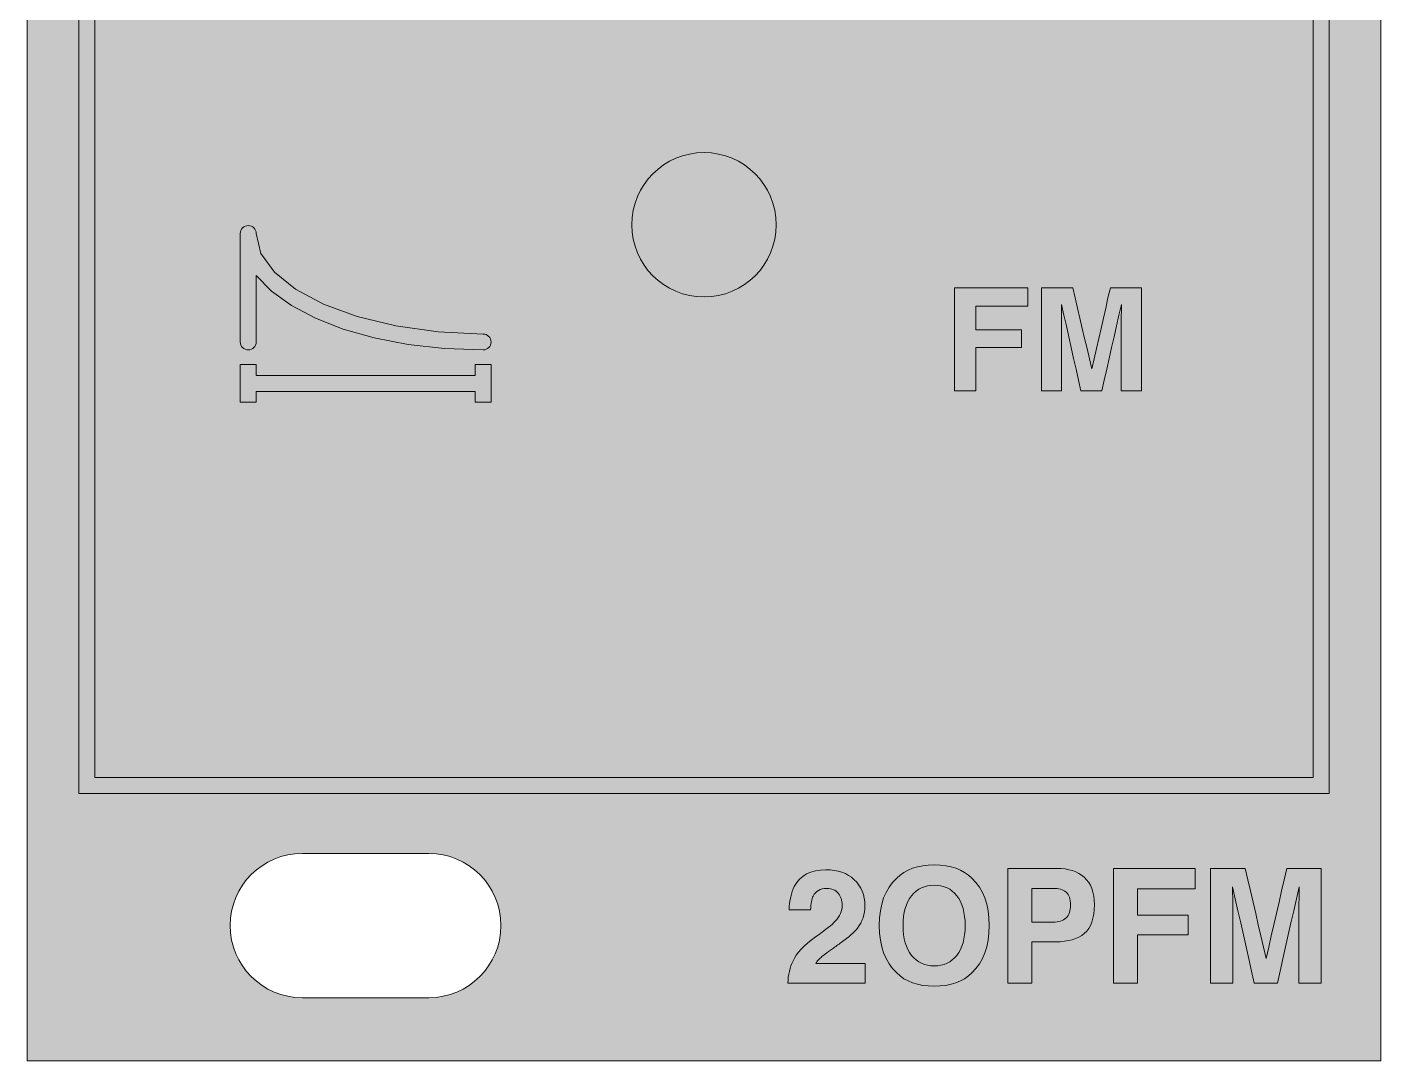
# Model space of a CAD drawing. Header units: millimetres. Extents: x 0 to 30, y -128 to 0.
# Drawn here: x 0 to 30, y -128.5 to -105.59 of the extents above; entities that cross this region are included whole.
import ezdxf

# ---------------------------------------------------------------- set-up
doc = ezdxf.new("R2010")
doc.units = ezdxf.units.MM
doc.header["$MEASUREMENT"] = 0
for name, color, linetype in [('Graphics', 7, 'Continuous'), ('Holes', 7, 'Continuous'), ('Panel', 7, 'Continuous')]:
    doc.layers.add(name, color=color, linetype=linetype)

# ---------------------------------------------------------------- blocks, each defined once
blk = doc.blocks.new('block 3')
at = {"layer": 'Graphics'}
h = blk.add_hatch(color=2, dxfattribs=at)
h.dxf.hatch_style = 2
h.paths.add_polyline_path([(20.102, -124.156), (19.97, -124.161), (19.846, -124.175), (19.73, -124.198), (19.622, -124.23), (19.522, -124.272), (19.43, -124.323), (19.346, -124.383), (19.27, -124.453), (19.179, -124.546), (19.101, -124.649), (19.035, -124.764), (18.98, -124.889), (18.938, -125.026), (18.908, -125.173), (18.89, -125.331), (18.884, -125.5), (18.89, -125.666), (18.908, -125.822), (18.938, -125.968), (18.98, -126.104), (19.035, -126.23), (19.101, -126.346), (19.179, -126.451), (19.27, -126.547), (19.346, -126.617), (19.43, -126.677), (19.522, -126.728), (19.622, -126.77), (19.73, -126.802), (19.846, -126.825), (19.97, -126.839), (20.102, -126.844), (20.234, -126.839), (20.358, -126.825), (20.474, -126.802), (20.582, -126.77), (20.682, -126.728), (20.774, -126.677), (20.858, -126.617), (20.934, -126.547), (21.024, -126.451), (21.102, -126.346), (21.168, -126.23), (21.222, -126.104), (21.264, -125.968), (21.294, -125.822), (21.312, -125.666), (21.318, -125.5), (21.312, -125.331), (21.294, -125.173), (21.264, -125.026), (21.222, -124.889), (21.168, -124.764), (21.102, -124.649), (21.024, -124.546), (20.934, -124.453), (20.858, -124.383), (20.774, -124.323), (20.682, -124.272), (20.582, -124.23), (20.474, -124.198), (20.358, -124.175), (20.234, -124.161)])
h.paths.add_polyline_path([(20.602, -126.161), (20.554, -126.216), (20.502, -126.263), (20.445, -126.303), (20.385, -126.336), (20.32, -126.361), (20.251, -126.379), (20.179, -126.39), (20.102, -126.394), (20.025, -126.39), (19.952, -126.379), (19.883, -126.361), (19.819, -126.336), (19.758, -126.303), (19.701, -126.263), (19.648, -126.216), (19.599, -126.161), (19.555, -126.1), (19.517, -126.033), (19.484, -125.959), (19.458, -125.88), (19.437, -125.794), (19.423, -125.702), (19.414, -125.604), (19.411, -125.5), (19.414, -125.396), (19.423, -125.298), (19.437, -125.206), (19.458, -125.12), (19.484, -125.041), (19.517, -124.967), (19.555, -124.9), (19.599, -124.839), (19.648, -124.784), (19.701, -124.737), (19.758, -124.697), (19.819, -124.664), (19.883, -124.639), (19.952, -124.621), (20.025, -124.61), (20.102, -124.606), (20.179, -124.61), (20.251, -124.621), (20.32, -124.639), (20.385, -124.664), (20.445, -124.697), (20.502, -124.737), (20.554, -124.785), (20.602, -124.839), (20.646, -124.901), (20.683, -124.968), (20.715, -125.042), (20.741, -125.121), (20.761, -125.207), (20.776, -125.299), (20.785, -125.396), (20.787, -125.5), (20.785, -125.604), (20.776, -125.702), (20.761, -125.794), (20.741, -125.88), (20.715, -125.959), (20.683, -126.033), (20.646, -126.1)])
h = blk.add_hatch(color=2, dxfattribs=at)
h.dxf.hatch_style = 2
h.paths.add_polyline_path([(17.593, -126.205), (17.612, -126.189), (17.634, -126.171), (17.66, -126.15), (17.69, -126.128), (17.724, -126.103), (17.761, -126.076), (17.801, -126.047), (17.846, -126.015), (17.87, -125.998), (17.895, -125.98), (17.919, -125.963), (17.944, -125.945), (17.969, -125.928), (17.993, -125.91), (18.018, -125.893), (18.042, -125.876), (18.102, -125.832), (18.158, -125.79), (18.209, -125.748), (18.256, -125.708), (18.298, -125.669), (18.337, -125.63), (18.37, -125.593), (18.4, -125.557), (18.438, -125.502), (18.472, -125.445), (18.501, -125.387), (18.524, -125.326), (18.542, -125.263), (18.555, -125.199), (18.563, -125.133), (18.565, -125.064), (18.562, -124.976), (18.551, -124.892), (18.532, -124.813), (18.507, -124.738), (18.474, -124.668), (18.433, -124.602), (18.386, -124.54), (18.331, -124.483), (18.27, -124.431), (18.203, -124.387), (18.132, -124.349), (18.056, -124.318), (17.974, -124.294), (17.888, -124.277), (17.796, -124.267), (17.7, -124.263), (17.579, -124.269), (17.468, -124.287), (17.366, -124.316), (17.274, -124.357), (17.192, -124.409), (17.119, -124.473), (17.055, -124.549), (17.001, -124.637), (16.977, -124.688), (16.955, -124.743), (16.937, -124.801), (16.921, -124.864), (16.908, -124.93), (16.898, -125), (16.89, -125.074), (16.886, -125.152), (16.945, -125.152), (17.005, -125.152), (17.065, -125.152), (17.124, -125.152), (17.184, -125.152), (17.244, -125.152), (17.303, -125.152), (17.363, -125.152), (17.366, -125.101), (17.37, -125.054), (17.375, -125.01), (17.381, -124.97), (17.389, -124.934), (17.397, -124.901), (17.407, -124.871), (17.418, -124.845), (17.441, -124.806), (17.468, -124.772), (17.499, -124.744), (17.535, -124.72), (17.575, -124.702), (17.62, -124.689), (17.669, -124.681), (17.723, -124.678), (17.763, -124.68), (17.8, -124.685), (17.835, -124.693), (17.868, -124.705), (17.898, -124.719), (17.926, -124.737), (17.951, -124.759), (17.975, -124.783), (17.995, -124.811), (18.013, -124.839), (18.028, -124.87), (18.04, -124.902), (18.05, -124.936), (18.057, -124.971), (18.061, -125.008), (18.062, -125.047), (18.06, -125.095), (18.053, -125.142), (18.041, -125.189), (18.024, -125.234), (18.002, -125.278), (17.976, -125.322), (17.945, -125.364), (17.909, -125.405), (17.88, -125.434), (17.844, -125.466), (17.8, -125.503), (17.749, -125.545), (17.691, -125.59), (17.624, -125.64), (17.551, -125.695), (17.47, -125.753), (17.377, -125.823), (17.292, -125.891), (17.217, -125.958), (17.15, -126.025), (17.093, -126.091), (17.044, -126.155), (17.004, -126.219), (16.974, -126.282), (16.948, -126.338), (16.926, -126.396), (16.907, -126.455), (16.891, -126.516), (16.878, -126.578), (16.868, -126.642), (16.862, -126.707), (16.858, -126.773), (17.072, -126.773), (17.286, -126.773), (17.5, -126.773), (17.714, -126.773), (17.927, -126.773), (18.141, -126.773), (18.355, -126.773), (18.569, -126.773), (18.569, -126.719), (18.569, -126.665), (18.569, -126.611), (18.569, -126.557), (18.569, -126.503), (18.569, -126.449), (18.569, -126.395), (18.569, -126.341), (18.432, -126.341), (18.296, -126.341), (18.16, -126.341), (18.024, -126.341), (17.887, -126.341), (17.751, -126.341), (17.615, -126.341), (17.478, -126.341), (17.49, -126.322), (17.503, -126.303), (17.516, -126.285), (17.53, -126.268), (17.545, -126.251), (17.56, -126.235), (17.576, -126.219)])
h = blk.add_hatch(color=2, dxfattribs=at)
h.dxf.hatch_style = 2
h.paths.add_polyline_path([(22.825, -124.234), (22.689, -124.234), (22.552, -124.234), (22.416, -124.234), (22.28, -124.234), (22.144, -124.234), (22.007, -124.234), (21.871, -124.234), (21.735, -124.234), (21.735, -124.551), (21.735, -124.869), (21.735, -125.186), (21.735, -125.503), (21.735, -125.821), (21.735, -126.138), (21.735, -126.456), (21.735, -126.773), (21.801, -126.773), (21.867, -126.773), (21.932, -126.773), (21.998, -126.773), (22.064, -126.773), (22.13, -126.773), (22.196, -126.773), (22.262, -126.773), (22.262, -126.659), (22.262, -126.545), (22.262, -126.431), (22.262, -126.316), (22.262, -126.202), (22.262, -126.088), (22.262, -125.974), (22.262, -125.86), (22.328, -125.86), (22.394, -125.86), (22.46, -125.86), (22.526, -125.86), (22.592, -125.86), (22.658, -125.86), (22.724, -125.86), (22.791, -125.86), (22.891, -125.857), (22.986, -125.848), (23.074, -125.834), (23.157, -125.814), (23.233, -125.787), (23.304, -125.755), (23.369, -125.718), (23.427, -125.674), (23.48, -125.623), (23.525, -125.564), (23.563, -125.497), (23.595, -125.422), (23.619, -125.338), (23.636, -125.247), (23.647, -125.147), (23.65, -125.038), (23.647, -124.939), (23.636, -124.846), (23.619, -124.76), (23.594, -124.681), (23.563, -124.608), (23.524, -124.542), (23.479, -124.483), (23.426, -124.43), (23.368, -124.384), (23.305, -124.344), (23.237, -124.311), (23.164, -124.283), (23.086, -124.262), (23.004, -124.246), (22.917, -124.237)])
h.paths.add_polyline_path([(23.022, -125.331), (22.996, -125.353), (22.967, -125.371), (22.935, -125.387), (22.901, -125.4), (22.865, -125.41), (22.826, -125.417), (22.784, -125.421), (22.74, -125.422), (22.68, -125.422), (22.621, -125.422), (22.561, -125.422), (22.501, -125.422), (22.441, -125.422), (22.381, -125.422), (22.322, -125.422), (22.262, -125.422), (22.262, -125.329), (22.262, -125.236), (22.262, -125.142), (22.262, -125.049), (22.262, -124.955), (22.262, -124.862), (22.262, -124.768), (22.262, -124.675), (22.322, -124.675), (22.381, -124.675), (22.441, -124.675), (22.501, -124.675), (22.561, -124.675), (22.621, -124.675), (22.68, -124.675), (22.74, -124.675), (22.784, -124.676), (22.826, -124.68), (22.865, -124.687), (22.901, -124.696), (22.935, -124.708), (22.967, -124.722), (22.996, -124.74), (23.022, -124.759), (23.046, -124.782), (23.067, -124.809), (23.084, -124.839), (23.098, -124.872), (23.109, -124.909), (23.117, -124.95), (23.122, -124.994), (23.123, -125.042), (23.122, -125.09), (23.117, -125.134), (23.109, -125.175), (23.098, -125.213), (23.084, -125.248), (23.067, -125.279), (23.046, -125.307)])
h = blk.add_hatch(color=2, dxfattribs=at)
h.dxf.hatch_style = 2
h.paths.add_polyline_path([(24.076, -126.773), (24.142, -126.773), (24.208, -126.773), (24.273, -126.773), (24.339, -126.773), (24.405, -126.773), (24.471, -126.773), (24.537, -126.773), (24.603, -126.773), (24.603, -126.64), (24.603, -126.507), (24.603, -126.374), (24.603, -126.241), (24.603, -126.108), (24.603, -125.975), (24.603, -125.841), (24.603, -125.708), (24.743, -125.708), (24.884, -125.708), (25.025, -125.708), (25.165, -125.708), (25.306, -125.708), (25.446, -125.708), (25.587, -125.708), (25.728, -125.708), (25.728, -125.653), (25.728, -125.598), (25.728, -125.543), (25.728, -125.488), (25.728, -125.433), (25.728, -125.378), (25.728, -125.323), (25.728, -125.267), (25.587, -125.267), (25.446, -125.267), (25.306, -125.267), (25.165, -125.267), (25.025, -125.267), (24.884, -125.267), (24.743, -125.267), (24.603, -125.267), (24.603, -125.194), (24.603, -125.121), (24.603, -125.048), (24.603, -124.975), (24.603, -124.902), (24.603, -124.83), (24.603, -124.757), (24.603, -124.684), (24.763, -124.684), (24.924, -124.684), (25.084, -124.684), (25.245, -124.684), (25.405, -124.684), (25.565, -124.684), (25.726, -124.684), (25.886, -124.684), (25.886, -124.628), (25.886, -124.572), (25.886, -124.516), (25.886, -124.46), (25.886, -124.405), (25.886, -124.349), (25.886, -124.293), (25.886, -124.237), (25.66, -124.237), (25.434, -124.237), (25.207, -124.237), (24.981, -124.237), (24.755, -124.237), (24.528, -124.237), (24.302, -124.237), (24.076, -124.237), (24.076, -124.554), (24.076, -124.871), (24.076, -125.188), (24.076, -125.505), (24.076, -125.822), (24.076, -126.139), (24.076, -126.456)])
h = blk.add_hatch(color=2, dxfattribs=at)
h.dxf.hatch_style = 2
h.paths.add_polyline_path([(27.456, -126.23), (27.398, -125.981), (27.341, -125.731), (27.283, -125.482), (27.225, -125.232), (27.167, -124.983), (27.11, -124.733), (27.052, -124.483), (26.994, -124.234), (26.898, -124.234), (26.801, -124.234), (26.705, -124.234), (26.608, -124.234), (26.512, -124.234), (26.415, -124.234), (26.319, -124.234), (26.222, -124.234), (26.222, -124.551), (26.222, -124.869), (26.222, -125.186), (26.222, -125.503), (26.222, -125.821), (26.222, -126.138), (26.222, -126.456), (26.222, -126.773), (26.284, -126.773), (26.346, -126.773), (26.407, -126.773), (26.469, -126.773), (26.531, -126.773), (26.593, -126.773), (26.655, -126.773), (26.716, -126.773), (26.716, -126.558), (26.716, -126.344), (26.716, -126.129), (26.716, -125.914), (26.716, -125.7), (26.716, -125.485), (26.716, -125.27), (26.716, -125.056), (26.716, -125.036), (26.716, -125.015), (26.716, -124.992), (26.716, -124.967), (26.716, -124.94), (26.715, -124.911), (26.715, -124.88), (26.715, -124.848), (26.714, -124.816), (26.714, -124.785), (26.714, -124.756), (26.713, -124.73), (26.713, -124.705), (26.713, -124.682), (26.713, -124.661), (26.713, -124.642), (26.773, -124.909), (26.832, -125.175), (26.892, -125.441), (26.952, -125.708), (27.012, -125.974), (27.071, -126.24), (27.131, -126.507), (27.191, -126.773), (27.255, -126.773), (27.32, -126.773), (27.384, -126.773), (27.449, -126.773), (27.513, -126.773), (27.577, -126.773), (27.642, -126.773), (27.706, -126.773), (27.767, -126.507), (27.827, -126.24), (27.887, -125.974), (27.947, -125.708), (28.007, -125.441), (28.067, -125.175), (28.127, -124.909), (28.187, -124.642), (28.187, -124.661), (28.187, -124.682), (28.187, -124.705), (28.187, -124.73), (28.187, -124.756), (28.187, -124.785), (28.186, -124.816), (28.186, -124.848), (28.185, -124.88), (28.185, -124.911), (28.185, -124.94), (28.184, -124.967), (28.184, -124.992), (28.184, -125.015), (28.184, -125.036), (28.184, -125.056), (28.184, -125.27), (28.184, -125.485), (28.184, -125.7), (28.184, -125.914), (28.184, -126.129), (28.184, -126.344), (28.184, -126.558), (28.184, -126.773), (28.246, -126.773), (28.308, -126.773), (28.369, -126.773), (28.431, -126.773), (28.493, -126.773), (28.555, -126.773), (28.617, -126.773), (28.678, -126.773), (28.678, -126.456), (28.678, -126.138), (28.678, -125.821), (28.678, -125.503), (28.678, -125.186), (28.678, -124.869), (28.678, -124.551), (28.678, -124.234), (28.583, -124.234), (28.488, -124.234), (28.392, -124.234), (28.297, -124.234), (28.201, -124.234), (28.106, -124.234), (28.01, -124.234), (27.915, -124.234), (27.858, -124.483), (27.8, -124.733), (27.743, -124.983), (27.686, -125.232), (27.628, -125.482), (27.571, -125.731), (27.514, -125.981)])
at = {"layer": 'Graphics', "lineweight": 0}
for points in [[(20.102, -124.156), (19.97, -124.161), (19.846, -124.175), (19.73, -124.198), (19.622, -124.23), (19.522, -124.272), (19.43, -124.323), (19.346, -124.383), (19.27, -124.453), (19.179, -124.546), (19.101, -124.649), (19.035, -124.764), (18.98, -124.889), (18.938, -125.026), (18.908, -125.173), (18.89, -125.331), (18.884, -125.5), (18.89, -125.666), (18.908, -125.822), (18.938, -125.968), (18.98, -126.104), (19.035, -126.23), (19.101, -126.346), (19.179, -126.451), (19.27, -126.547), (19.346, -126.617), (19.43, -126.677), (19.522, -126.728), (19.622, -126.77), (19.73, -126.802), (19.846, -126.825), (19.97, -126.839), (20.102, -126.844), (20.234, -126.839), (20.358, -126.825), (20.474, -126.802), (20.582, -126.77), (20.682, -126.728), (20.774, -126.677), (20.858, -126.617), (20.934, -126.547), (21.024, -126.451), (21.102, -126.346), (21.168, -126.23), (21.222, -126.104), (21.264, -125.968), (21.294, -125.822), (21.312, -125.666), (21.318, -125.5), (21.312, -125.331), (21.294, -125.173), (21.264, -125.026), (21.222, -124.889), (21.168, -124.764), (21.102, -124.649), (21.024, -124.546), (20.934, -124.453), (20.858, -124.383), (20.774, -124.323), (20.682, -124.272), (20.582, -124.23), (20.474, -124.198), (20.358, -124.175), (20.234, -124.161), (20.102, -124.156), (20.102, -124.156)], [(17.593, -126.205), (17.612, -126.189), (17.634, -126.171), (17.66, -126.15), (17.69, -126.128), (17.724, -126.103), (17.761, -126.076), (17.801, -126.047), (17.846, -126.015), (17.87, -125.998), (17.895, -125.98), (17.919, -125.963), (17.944, -125.945), (17.969, -125.928), (17.993, -125.91), (18.018, -125.893), (18.042, -125.876), (18.102, -125.832), (18.158, -125.79), (18.209, -125.748), (18.256, -125.708), (18.298, -125.669), (18.337, -125.63), (18.37, -125.593), (18.4, -125.557), (18.438, -125.502), (18.472, -125.445), (18.501, -125.387), (18.524, -125.326), (18.542, -125.263), (18.555, -125.199), (18.563, -125.133), (18.565, -125.064), (18.562, -124.976), (18.551, -124.892), (18.532, -124.813), (18.507, -124.738), (18.474, -124.668), (18.433, -124.602), (18.386, -124.54), (18.331, -124.483), (18.27, -124.431), (18.203, -124.387), (18.132, -124.349), (18.056, -124.318), (17.974, -124.294), (17.888, -124.277), (17.796, -124.267), (17.7, -124.263), (17.579, -124.269), (17.468, -124.287), (17.366, -124.316), (17.274, -124.357), (17.192, -124.409), (17.119, -124.473), (17.055, -124.549), (17.001, -124.637), (16.977, -124.688), (16.955, -124.743), (16.937, -124.801), (16.921, -124.864), (16.908, -124.93), (16.898, -125), (16.89, -125.074), (16.886, -125.152), (16.945, -125.152), (17.005, -125.152), (17.065, -125.152), (17.124, -125.152), (17.184, -125.152), (17.244, -125.152), (17.303, -125.152), (17.363, -125.152), (17.366, -125.101), (17.37, -125.054), (17.375, -125.01), (17.381, -124.97), (17.389, -124.934), (17.397, -124.901), (17.407, -124.871), (17.418, -124.845), (17.441, -124.806), (17.468, -124.772), (17.499, -124.744), (17.535, -124.72), (17.575, -124.702), (17.62, -124.689), (17.669, -124.681), (17.723, -124.678), (17.763, -124.68), (17.8, -124.685), (17.835, -124.693), (17.868, -124.705), (17.898, -124.719), (17.926, -124.737), (17.951, -124.759), (17.975, -124.783), (17.995, -124.811), (18.013, -124.839), (18.028, -124.87), (18.04, -124.902), (18.05, -124.936), (18.057, -124.971), (18.061, -125.008), (18.062, -125.047), (18.06, -125.095), (18.053, -125.142), (18.041, -125.189), (18.024, -125.234), (18.002, -125.278), (17.976, -125.322), (17.945, -125.364), (17.909, -125.405), (17.88, -125.434), (17.844, -125.466), (17.8, -125.503), (17.749, -125.545), (17.691, -125.59), (17.624, -125.64), (17.551, -125.695), (17.47, -125.753), (17.377, -125.823), (17.292, -125.891), (17.217, -125.958), (17.15, -126.025), (17.093, -126.091), (17.044, -126.155), (17.004, -126.219), (16.974, -126.282), (16.948, -126.338), (16.926, -126.396), (16.907, -126.455), (16.891, -126.516), (16.878, -126.578), (16.868, -126.642), (16.862, -126.707), (16.858, -126.773), (17.072, -126.773), (17.286, -126.773), (17.5, -126.773), (17.714, -126.773), (17.927, -126.773), (18.141, -126.773), (18.355, -126.773), (18.569, -126.773), (18.569, -126.719), (18.569, -126.665), (18.569, -126.611), (18.569, -126.557), (18.569, -126.503), (18.569, -126.449), (18.569, -126.395), (18.569, -126.341), (18.432, -126.341), (18.296, -126.341), (18.16, -126.341), (18.024, -126.341), (17.887, -126.341), (17.751, -126.341), (17.615, -126.341), (17.478, -126.341), (17.49, -126.322), (17.503, -126.303), (17.516, -126.285), (17.53, -126.268), (17.545, -126.251), (17.56, -126.235), (17.576, -126.219), (17.593, -126.205), (17.593, -126.205)], [(22.825, -124.234), (22.689, -124.234), (22.552, -124.234), (22.416, -124.234), (22.28, -124.234), (22.144, -124.234), (22.007, -124.234), (21.871, -124.234), (21.735, -124.234), (21.735, -124.551), (21.735, -124.869), (21.735, -125.186), (21.735, -125.503), (21.735, -125.821), (21.735, -126.138), (21.735, -126.456), (21.735, -126.773), (21.801, -126.773), (21.867, -126.773), (21.932, -126.773), (21.998, -126.773), (22.064, -126.773), (22.13, -126.773), (22.196, -126.773), (22.262, -126.773), (22.262, -126.659), (22.262, -126.545), (22.262, -126.431), (22.262, -126.316), (22.262, -126.202), (22.262, -126.088), (22.262, -125.974), (22.262, -125.86), (22.328, -125.86), (22.394, -125.86), (22.46, -125.86), (22.526, -125.86), (22.592, -125.86), (22.658, -125.86), (22.724, -125.86), (22.791, -125.86), (22.891, -125.857), (22.986, -125.848), (23.074, -125.834), (23.157, -125.814), (23.233, -125.787), (23.304, -125.755), (23.369, -125.718), (23.427, -125.674), (23.48, -125.623), (23.525, -125.564), (23.563, -125.497), (23.595, -125.422), (23.619, -125.338), (23.636, -125.247), (23.647, -125.147), (23.65, -125.038), (23.647, -124.939), (23.636, -124.846), (23.619, -124.76), (23.594, -124.681), (23.563, -124.608), (23.524, -124.542), (23.479, -124.483), (23.426, -124.43), (23.368, -124.384), (23.305, -124.344), (23.237, -124.311), (23.164, -124.283), (23.086, -124.262), (23.004, -124.246), (22.917, -124.237), (22.825, -124.234), (22.825, -124.234)], [(24.076, -126.773), (24.142, -126.773), (24.208, -126.773), (24.273, -126.773), (24.339, -126.773), (24.405, -126.773), (24.471, -126.773), (24.537, -126.773), (24.603, -126.773), (24.603, -126.64), (24.603, -126.507), (24.603, -126.374), (24.603, -126.241), (24.603, -126.108), (24.603, -125.975), (24.603, -125.841), (24.603, -125.708), (24.743, -125.708), (24.884, -125.708), (25.025, -125.708), (25.165, -125.708), (25.306, -125.708), (25.446, -125.708), (25.587, -125.708), (25.728, -125.708), (25.728, -125.653), (25.728, -125.598), (25.728, -125.543), (25.728, -125.488), (25.728, -125.433), (25.728, -125.378), (25.728, -125.323), (25.728, -125.267), (25.587, -125.267), (25.446, -125.267), (25.306, -125.267), (25.165, -125.267), (25.025, -125.267), (24.884, -125.267), (24.743, -125.267), (24.603, -125.267), (24.603, -125.194), (24.603, -125.121), (24.603, -125.048), (24.603, -124.975), (24.603, -124.902), (24.603, -124.83), (24.603, -124.757), (24.603, -124.684), (24.763, -124.684), (24.924, -124.684), (25.084, -124.684), (25.245, -124.684), (25.405, -124.684), (25.565, -124.684), (25.726, -124.684), (25.886, -124.684), (25.886, -124.628), (25.886, -124.572), (25.886, -124.516), (25.886, -124.46), (25.886, -124.405), (25.886, -124.349), (25.886, -124.293), (25.886, -124.237), (25.66, -124.237), (25.434, -124.237), (25.207, -124.237), (24.981, -124.237), (24.755, -124.237), (24.528, -124.237), (24.302, -124.237), (24.076, -124.237), (24.076, -124.554), (24.076, -124.871), (24.076, -125.188), (24.076, -125.505), (24.076, -125.822), (24.076, -126.139), (24.076, -126.456), (24.076, -126.773), (24.076, -126.773)], [(27.456, -126.23), (27.398, -125.981), (27.341, -125.731), (27.283, -125.482), (27.225, -125.232), (27.167, -124.983), (27.11, -124.733), (27.052, -124.483), (26.994, -124.234), (26.898, -124.234), (26.801, -124.234), (26.705, -124.234), (26.608, -124.234), (26.512, -124.234), (26.415, -124.234), (26.319, -124.234), (26.222, -124.234), (26.222, -124.551), (26.222, -124.869), (26.222, -125.186), (26.222, -125.503), (26.222, -125.821), (26.222, -126.138), (26.222, -126.456), (26.222, -126.773), (26.284, -126.773), (26.346, -126.773), (26.407, -126.773), (26.469, -126.773), (26.531, -126.773), (26.593, -126.773), (26.655, -126.773), (26.716, -126.773), (26.716, -126.558), (26.716, -126.344), (26.716, -126.129), (26.716, -125.914), (26.716, -125.7), (26.716, -125.485), (26.716, -125.27), (26.716, -125.056), (26.716, -125.036), (26.716, -125.015), (26.716, -124.992), (26.716, -124.967), (26.716, -124.94), (26.715, -124.911), (26.715, -124.88), (26.715, -124.848), (26.714, -124.816), (26.714, -124.785), (26.714, -124.756), (26.713, -124.73), (26.713, -124.705), (26.713, -124.682), (26.713, -124.661), (26.713, -124.642), (26.773, -124.909), (26.832, -125.175), (26.892, -125.441), (26.952, -125.708), (27.012, -125.974), (27.071, -126.24), (27.131, -126.507), (27.191, -126.773), (27.255, -126.773), (27.32, -126.773), (27.384, -126.773), (27.449, -126.773), (27.513, -126.773), (27.577, -126.773), (27.642, -126.773), (27.706, -126.773), (27.767, -126.507), (27.827, -126.24), (27.887, -125.974), (27.947, -125.708), (28.007, -125.441), (28.067, -125.175), (28.127, -124.909), (28.187, -124.642), (28.187, -124.661), (28.187, -124.682), (28.187, -124.705), (28.187, -124.73), (28.187, -124.756), (28.187, -124.785), (28.186, -124.816), (28.186, -124.848), (28.185, -124.88), (28.185, -124.911), (28.185, -124.94), (28.184, -124.967), (28.184, -124.992), (28.184, -125.015), (28.184, -125.036), (28.184, -125.056), (28.184, -125.27), (28.184, -125.485), (28.184, -125.7), (28.184, -125.914), (28.184, -126.129), (28.184, -126.344), (28.184, -126.558), (28.184, -126.773), (28.246, -126.773), (28.308, -126.773), (28.369, -126.773), (28.431, -126.773), (28.493, -126.773), (28.555, -126.773), (28.617, -126.773), (28.678, -126.773), (28.678, -126.456), (28.678, -126.138), (28.678, -125.821), (28.678, -125.503), (28.678, -125.186), (28.678, -124.869), (28.678, -124.551), (28.678, -124.234), (28.583, -124.234), (28.488, -124.234), (28.392, -124.234), (28.297, -124.234), (28.201, -124.234), (28.106, -124.234), (28.01, -124.234), (27.915, -124.234), (27.858, -124.483), (27.8, -124.733), (27.743, -124.983), (27.686, -125.232), (27.628, -125.482), (27.571, -125.731), (27.514, -125.981), (27.456, -126.23), (27.456, -126.23)], [(20.602, -126.161), (20.554, -126.216), (20.502, -126.263), (20.445, -126.303), (20.385, -126.336), (20.32, -126.361), (20.251, -126.379), (20.179, -126.39), (20.102, -126.394), (20.025, -126.39), (19.952, -126.379), (19.883, -126.361), (19.819, -126.336), (19.758, -126.303), (19.701, -126.263), (19.648, -126.216), (19.599, -126.161), (19.555, -126.1), (19.517, -126.033), (19.484, -125.959), (19.458, -125.88), (19.437, -125.794), (19.423, -125.702), (19.414, -125.604), (19.411, -125.5), (19.414, -125.396), (19.423, -125.298), (19.437, -125.206), (19.458, -125.12), (19.484, -125.041), (19.517, -124.967), (19.555, -124.9), (19.599, -124.839), (19.648, -124.784), (19.701, -124.737), (19.758, -124.697), (19.819, -124.664), (19.883, -124.639), (19.952, -124.621), (20.025, -124.61), (20.102, -124.606), (20.179, -124.61), (20.251, -124.621), (20.32, -124.639), (20.385, -124.664), (20.445, -124.697), (20.502, -124.737), (20.554, -124.785), (20.602, -124.839), (20.646, -124.901), (20.683, -124.968), (20.715, -125.042), (20.741, -125.121), (20.761, -125.207), (20.776, -125.299), (20.785, -125.396), (20.787, -125.5), (20.785, -125.604), (20.776, -125.702), (20.761, -125.794), (20.741, -125.88), (20.715, -125.959), (20.683, -126.033), (20.646, -126.1), (20.602, -126.161), (20.602, -126.161)], [(23.022, -125.331), (22.996, -125.353), (22.967, -125.371), (22.935, -125.387), (22.901, -125.4), (22.865, -125.41), (22.826, -125.417), (22.784, -125.421), (22.74, -125.422), (22.68, -125.422), (22.621, -125.422), (22.561, -125.422), (22.501, -125.422), (22.441, -125.422), (22.381, -125.422), (22.322, -125.422), (22.262, -125.422), (22.262, -125.329), (22.262, -125.236), (22.262, -125.142), (22.262, -125.049), (22.262, -124.955), (22.262, -124.862), (22.262, -124.768), (22.262, -124.675), (22.322, -124.675), (22.381, -124.675), (22.441, -124.675), (22.501, -124.675), (22.561, -124.675), (22.621, -124.675), (22.68, -124.675), (22.74, -124.675), (22.784, -124.676), (22.826, -124.68), (22.865, -124.687), (22.901, -124.696), (22.935, -124.708), (22.967, -124.722), (22.996, -124.74), (23.022, -124.759), (23.046, -124.782), (23.067, -124.809), (23.084, -124.839), (23.098, -124.872), (23.109, -124.909), (23.117, -124.95), (23.122, -124.994), (23.123, -125.042), (23.122, -125.09), (23.117, -125.134), (23.109, -125.175), (23.098, -125.213), (23.084, -125.248), (23.067, -125.279), (23.046, -125.307), (23.022, -125.331), (23.022, -125.331)]]:
    blk.add_lwpolyline(points, dxfattribs=at)
blk = doc.blocks.new('block 6')
at = {"layer": 'Graphics'}
h = blk.add_hatch(color=2, dxfattribs=at)
h.dxf.hatch_style = 2
h.paths.add_polyline_path([(20.549, -113.651), (20.608, -113.651), (20.667, -113.651), (20.727, -113.651), (20.786, -113.651), (20.845, -113.651), (20.905, -113.651), (20.964, -113.651), (21.023, -113.651), (21.023, -113.531), (21.023, -113.411), (21.023, -113.291), (21.023, -113.171), (21.023, -113.052), (21.023, -112.932), (21.023, -112.812), (21.023, -112.692), (21.15, -112.692), (21.276, -112.692), (21.403, -112.692), (21.529, -112.692), (21.656, -112.692), (21.782, -112.692), (21.909, -112.692), (22.035, -112.692), (22.035, -112.643), (22.035, -112.593), (22.035, -112.544), (22.035, -112.494), (22.035, -112.444), (22.035, -112.395), (22.035, -112.345), (22.035, -112.296), (21.909, -112.296), (21.782, -112.296), (21.656, -112.296), (21.529, -112.296), (21.403, -112.296), (21.276, -112.296), (21.15, -112.296), (21.023, -112.296), (21.023, -112.23), (21.023, -112.164), (21.023, -112.098), (21.023, -112.033), (21.023, -111.967), (21.023, -111.901), (21.023, -111.836), (21.023, -111.77), (21.168, -111.77), (21.312, -111.77), (21.456, -111.77), (21.601, -111.77), (21.745, -111.77), (21.889, -111.77), (22.034, -111.77), (22.178, -111.77), (22.178, -111.72), (22.178, -111.67), (22.178, -111.619), (22.178, -111.569), (22.178, -111.519), (22.178, -111.469), (22.178, -111.419), (22.178, -111.368), (21.974, -111.368), (21.771, -111.368), (21.567, -111.368), (21.363, -111.368), (21.16, -111.368), (20.956, -111.368), (20.752, -111.368), (20.549, -111.368), (20.549, -111.654), (20.549, -111.939), (20.549, -112.224), (20.549, -112.51), (20.549, -112.795), (20.549, -113.08), (20.549, -113.365)])
h = blk.add_hatch(color=2, dxfattribs=at)
h.dxf.hatch_style = 2
h.paths.add_polyline_path([(23.591, -113.162), (23.539, -112.938), (23.487, -112.713), (23.435, -112.488), (23.383, -112.264), (23.331, -112.039), (23.279, -111.815), (23.227, -111.59), (23.175, -111.365), (23.088, -111.365), (23.002, -111.365), (22.915, -111.365), (22.828, -111.365), (22.741, -111.365), (22.654, -111.365), (22.567, -111.365), (22.48, -111.365), (22.48, -111.651), (22.48, -111.937), (22.48, -112.222), (22.48, -112.508), (22.48, -112.794), (22.48, -113.079), (22.48, -113.365), (22.48, -113.651), (22.536, -113.651), (22.592, -113.651), (22.647, -113.651), (22.703, -113.651), (22.759, -113.651), (22.814, -113.651), (22.87, -113.651), (22.925, -113.651), (22.925, -113.457), (22.925, -113.264), (22.925, -113.071), (22.925, -112.878), (22.925, -112.684), (22.925, -112.491), (22.925, -112.298), (22.925, -112.105), (22.925, -112.087), (22.925, -112.068), (22.925, -112.047), (22.925, -112.025), (22.925, -112.001), (22.924, -111.975), (22.924, -111.947), (22.924, -111.918), (22.923, -111.889), (22.923, -111.861), (22.923, -111.836), (22.923, -111.812), (22.922, -111.789), (22.922, -111.769), (22.922, -111.75), (22.922, -111.733), (22.976, -111.973), (23.03, -112.212), (23.083, -112.452), (23.137, -112.692), (23.191, -112.931), (23.245, -113.171), (23.298, -113.411), (23.352, -113.651), (23.41, -113.651), (23.468, -113.651), (23.526, -113.651), (23.584, -113.651), (23.642, -113.651), (23.7, -113.651), (23.758, -113.651), (23.816, -113.651), (23.87, -113.411), (23.925, -113.171), (23.979, -112.931), (24.033, -112.692), (24.087, -112.452), (24.141, -112.212), (24.195, -111.973), (24.249, -111.733), (24.249, -111.75), (24.249, -111.769), (24.249, -111.789), (24.249, -111.812), (24.249, -111.836), (24.248, -111.861), (24.248, -111.889), (24.248, -111.918), (24.247, -111.947), (24.247, -111.975), (24.247, -112.001), (24.247, -112.025), (24.246, -112.047), (24.246, -112.068), (24.246, -112.087), (24.246, -112.105), (24.246, -112.298), (24.246, -112.491), (24.246, -112.684), (24.246, -112.878), (24.246, -113.071), (24.246, -113.264), (24.246, -113.457), (24.246, -113.651), (24.302, -113.651), (24.357, -113.651), (24.413, -113.651), (24.469, -113.651), (24.524, -113.651), (24.58, -113.651), (24.636, -113.651), (24.691, -113.651), (24.691, -113.365), (24.691, -113.079), (24.691, -112.794), (24.691, -112.508), (24.691, -112.222), (24.691, -111.937), (24.691, -111.651), (24.691, -111.365), (24.605, -111.365), (24.519, -111.365), (24.433, -111.365), (24.348, -111.365), (24.262, -111.365), (24.176, -111.365), (24.09, -111.365), (24.004, -111.365), (23.952, -111.59), (23.901, -111.815), (23.849, -112.039), (23.798, -112.264), (23.746, -112.488), (23.694, -112.713), (23.643, -112.938)])
at = {"layer": 'Graphics', "lineweight": 0}
for points in [[(20.549, -113.651), (20.608, -113.651), (20.667, -113.651), (20.727, -113.651), (20.786, -113.651), (20.845, -113.651), (20.905, -113.651), (20.964, -113.651), (21.023, -113.651), (21.023, -113.531), (21.023, -113.411), (21.023, -113.291), (21.023, -113.171), (21.023, -113.052), (21.023, -112.932), (21.023, -112.812), (21.023, -112.692), (21.15, -112.692), (21.276, -112.692), (21.403, -112.692), (21.529, -112.692), (21.656, -112.692), (21.782, -112.692), (21.909, -112.692), (22.035, -112.692), (22.035, -112.643), (22.035, -112.593), (22.035, -112.544), (22.035, -112.494), (22.035, -112.444), (22.035, -112.395), (22.035, -112.345), (22.035, -112.296), (21.909, -112.296), (21.782, -112.296), (21.656, -112.296), (21.529, -112.296), (21.403, -112.296), (21.276, -112.296), (21.15, -112.296), (21.023, -112.296), (21.023, -112.23), (21.023, -112.164), (21.023, -112.098), (21.023, -112.033), (21.023, -111.967), (21.023, -111.901), (21.023, -111.836), (21.023, -111.77), (21.168, -111.77), (21.312, -111.77), (21.456, -111.77), (21.601, -111.77), (21.745, -111.77), (21.889, -111.77), (22.034, -111.77), (22.178, -111.77), (22.178, -111.72), (22.178, -111.67), (22.178, -111.619), (22.178, -111.569), (22.178, -111.519), (22.178, -111.469), (22.178, -111.419), (22.178, -111.368), (21.974, -111.368), (21.771, -111.368), (21.567, -111.368), (21.363, -111.368), (21.16, -111.368), (20.956, -111.368), (20.752, -111.368), (20.549, -111.368), (20.549, -111.654), (20.549, -111.939), (20.549, -112.224), (20.549, -112.51), (20.549, -112.795), (20.549, -113.08), (20.549, -113.365), (20.549, -113.651), (20.549, -113.651)], [(23.591, -113.162), (23.539, -112.938), (23.487, -112.713), (23.435, -112.488), (23.383, -112.264), (23.331, -112.039), (23.279, -111.815), (23.227, -111.59), (23.175, -111.365), (23.088, -111.365), (23.002, -111.365), (22.915, -111.365), (22.828, -111.365), (22.741, -111.365), (22.654, -111.365), (22.567, -111.365), (22.48, -111.365), (22.48, -111.651), (22.48, -111.937), (22.48, -112.222), (22.48, -112.508), (22.48, -112.794), (22.48, -113.079), (22.48, -113.365), (22.48, -113.651), (22.536, -113.651), (22.592, -113.651), (22.647, -113.651), (22.703, -113.651), (22.759, -113.651), (22.814, -113.651), (22.87, -113.651), (22.925, -113.651), (22.925, -113.457), (22.925, -113.264), (22.925, -113.071), (22.925, -112.878), (22.925, -112.684), (22.925, -112.491), (22.925, -112.298), (22.925, -112.105), (22.925, -112.087), (22.925, -112.068), (22.925, -112.047), (22.925, -112.025), (22.925, -112.001), (22.924, -111.975), (22.924, -111.947), (22.924, -111.918), (22.923, -111.889), (22.923, -111.861), (22.923, -111.836), (22.923, -111.812), (22.922, -111.789), (22.922, -111.769), (22.922, -111.75), (22.922, -111.733), (22.976, -111.973), (23.03, -112.212), (23.083, -112.452), (23.137, -112.692), (23.191, -112.931), (23.245, -113.171), (23.298, -113.411), (23.352, -113.651), (23.41, -113.651), (23.468, -113.651), (23.526, -113.651), (23.584, -113.651), (23.642, -113.651), (23.7, -113.651), (23.758, -113.651), (23.816, -113.651), (23.87, -113.411), (23.925, -113.171), (23.979, -112.931), (24.033, -112.692), (24.087, -112.452), (24.141, -112.212), (24.195, -111.973), (24.249, -111.733), (24.249, -111.75), (24.249, -111.769), (24.249, -111.789), (24.249, -111.812), (24.249, -111.836), (24.248, -111.861), (24.248, -111.889), (24.248, -111.918), (24.247, -111.947), (24.247, -111.975), (24.247, -112.001), (24.247, -112.025), (24.246, -112.047), (24.246, -112.068), (24.246, -112.087), (24.246, -112.105), (24.246, -112.298), (24.246, -112.491), (24.246, -112.684), (24.246, -112.878), (24.246, -113.071), (24.246, -113.264), (24.246, -113.457), (24.246, -113.651), (24.302, -113.651), (24.357, -113.651), (24.413, -113.651), (24.469, -113.651), (24.524, -113.651), (24.58, -113.651), (24.636, -113.651), (24.691, -113.651), (24.691, -113.365), (24.691, -113.079), (24.691, -112.794), (24.691, -112.508), (24.691, -112.222), (24.691, -111.937), (24.691, -111.651), (24.691, -111.365), (24.605, -111.365), (24.519, -111.365), (24.433, -111.365), (24.348, -111.365), (24.262, -111.365), (24.176, -111.365), (24.09, -111.365), (24.004, -111.365), (23.952, -111.59), (23.901, -111.815), (23.849, -112.039), (23.798, -112.264), (23.746, -112.488), (23.694, -112.713), (23.643, -112.938), (23.591, -113.162), (23.591, -113.162)]]:
    blk.add_lwpolyline(points, dxfattribs=at)

msp = doc.modelspace()

# ---------------------------------------------------------------- hatches: boundary and pattern name
at = {"layer": 'Graphics'}
h = msp.add_hatch(color=2, dxfattribs=at)
h.dxf.hatch_style = 2
h.paths.add_polyline_path([(16.491, -1.187), (15.902, -1.776), (15.312, -2.366), (14.723, -2.955), (14.134, -3.544), (13.544, -4.134), (12.955, -4.723), (12.366, -5.312), (11.776, -5.902), (10.448, -5.902), (9.119, -5.902), (7.79, -5.902), (6.462, -5.902), (5.133, -5.902), (3.805, -5.902), (2.476, -5.902), (1.147, -5.902), (1.147, -20.486), (1.147, -35.07), (1.147, -49.654), (1.147, -64.238), (1.147, -78.822), (1.147, -93.406), (1.147, -107.991), (1.147, -122.575), (4.611, -122.575), (8.074, -122.575), (11.538, -122.575), (15.001, -122.575), (18.464, -122.575), (21.928, -122.575), (25.391, -122.575), (28.855, -122.575), (28.855, -107.401), (28.855, -92.228), (28.855, -77.054), (28.855, -61.881), (28.855, -46.708), (28.855, -31.534), (28.855, -16.361), (28.855, -1.187), (27.309, -1.187), (25.764, -1.187), (24.218, -1.187), (22.673, -1.187), (21.127, -1.187), (19.582, -1.187), (18.036, -1.187)])
h.paths.add_polyline_path([(28.502, -122.222), (25.127, -122.222), (21.751, -122.222), (18.376, -122.222), (15.001, -122.222), (11.626, -122.222), (8.25, -122.222), (4.875, -122.222), (1.5, -122.222), (1.5, -107.726), (1.5, -93.23), (1.5, -78.734), (1.5, -64.238), (1.5, -49.742), (1.5, -35.246), (1.5, -20.75), (1.5, -6.254), (2.803, -6.254), (4.106, -6.254), (5.408, -6.254), (6.711, -6.254), (8.014, -6.254), (9.317, -6.254), (10.62, -6.254), (11.922, -6.254), (12.512, -5.665), (13.101, -5.076), (13.69, -4.486), (14.28, -3.897), (14.869, -3.308), (15.458, -2.719), (16.048, -2.129), (16.637, -1.54), (18.12, -1.54), (19.603, -1.54), (21.086, -1.54), (22.569, -1.54), (24.053, -1.54), (25.536, -1.54), (27.019, -1.54), (28.502, -1.54), (28.502, -16.625), (28.502, -31.71), (28.502, -46.796), (28.502, -61.881), (28.502, -76.966), (28.502, -92.051), (28.502, -107.137)])
h = msp.add_hatch(color=2, dxfattribs=at)
h.dxf.hatch_style = 2
h.paths.add_polyline_path([(10.107, -112.39), (9.108, -112.344), (8.171, -112.212), (7.318, -112.004), (6.57, -111.729), (5.95, -111.398), (5.48, -111.021), (5.182, -110.606), (5.078, -110.163), (5.074, -110.128), (5.064, -110.095), (5.047, -110.065), (5.026, -110.039), (5, -110.017), (4.97, -110.001), (4.937, -109.991), (4.901, -109.987), (4.866, -109.991), (4.832, -110.001), (4.803, -110.017), (4.776, -110.039), (4.755, -110.065), (4.739, -110.095), (4.728, -110.128), (4.725, -110.163), (4.725, -110.464), (4.725, -110.764), (4.725, -111.065), (4.725, -111.365), (4.725, -111.665), (4.725, -111.966), (4.725, -112.266), (4.725, -112.566), (4.728, -112.602), (4.739, -112.635), (4.755, -112.665), (4.776, -112.691), (4.803, -112.713), (4.832, -112.729), (4.866, -112.739), (4.901, -112.743), (4.937, -112.739), (4.97, -112.729), (5, -112.713), (5.026, -112.691), (5.047, -112.665), (5.064, -112.635), (5.074, -112.602), (5.078, -112.566), (5.078, -112.382), (5.078, -112.198), (5.078, -112.013), (5.078, -111.829), (5.078, -111.645), (5.078, -111.46), (5.078, -111.276), (5.078, -111.092), (5.417, -111.442), (5.857, -111.761), (6.39, -112.042), (7.004, -112.282), (7.693, -112.477), (8.445, -112.622), (9.253, -112.712), (10.107, -112.743), (10.143, -112.739), (10.176, -112.729), (10.206, -112.713), (10.232, -112.691), (10.253, -112.665), (10.27, -112.635), (10.28, -112.602), (10.283, -112.566), (10.28, -112.531), (10.27, -112.498), (10.253, -112.468), (10.232, -112.442), (10.206, -112.42), (10.176, -112.404), (10.143, -112.394)])
h = msp.add_hatch(color=2, dxfattribs=at)
h.dxf.hatch_style = 2
h.paths.add_polyline_path([(9.931, -113.307), (9.324, -113.307), (8.717, -113.307), (8.111, -113.307), (7.504, -113.307), (6.897, -113.307), (6.291, -113.307), (5.684, -113.307), (5.078, -113.307), (5.078, -113.277), (5.078, -113.247), (5.078, -113.217), (5.078, -113.187), (5.078, -113.157), (5.078, -113.127), (5.078, -113.097), (5.078, -113.067), (5.033, -113.067), (4.989, -113.067), (4.945, -113.067), (4.901, -113.067), (4.857, -113.067), (4.813, -113.067), (4.769, -113.067), (4.725, -113.067), (4.725, -113.171), (4.725, -113.275), (4.725, -113.38), (4.725, -113.484), (4.725, -113.588), (4.725, -113.692), (4.725, -113.797), (4.725, -113.901), (4.769, -113.901), (4.813, -113.901), (4.857, -113.901), (4.901, -113.901), (4.945, -113.901), (4.989, -113.901), (5.033, -113.901), (5.078, -113.901), (5.078, -113.871), (5.078, -113.841), (5.078, -113.811), (5.078, -113.781), (5.078, -113.75), (5.078, -113.72), (5.078, -113.69), (5.078, -113.66), (5.684, -113.66), (6.291, -113.66), (6.897, -113.66), (7.504, -113.66), (8.111, -113.66), (8.717, -113.66), (9.324, -113.66), (9.931, -113.66), (9.931, -113.69), (9.931, -113.72), (9.931, -113.75), (9.931, -113.781), (9.931, -113.811), (9.931, -113.841), (9.931, -113.871), (9.931, -113.901), (9.975, -113.901), (10.019, -113.901), (10.063, -113.901), (10.107, -113.901), (10.151, -113.901), (10.195, -113.901), (10.239, -113.901), (10.283, -113.901), (10.283, -113.797), (10.283, -113.692), (10.283, -113.588), (10.283, -113.484), (10.283, -113.38), (10.283, -113.275), (10.283, -113.171), (10.283, -113.067), (10.239, -113.067), (10.195, -113.067), (10.151, -113.067), (10.107, -113.067), (10.063, -113.067), (10.019, -113.067), (9.975, -113.067), (9.931, -113.067), (9.931, -113.097), (9.931, -113.127), (9.931, -113.157), (9.931, -113.187), (9.931, -113.217), (9.931, -113.247), (9.931, -113.277)])
at = {"layer": 'Panel'}
h = msp.add_hatch(color=7, dxfattribs=at)
h.dxf.hatch_style = 2
h.paths.add_polyline_path([(0, 0), (0, -128.5), (30, -128.5), (30, 0)])
edge = h.paths.add_edge_path()
edge.add_spline(control_points=[(8.9, -127.1), (8.9, -127.1), (6.1, -127.1), (6.1, -127.1), (5.217, -127.1), (4.5, -126.384), (4.5, -125.5), (4.5, -124.616), (5.217, -123.9), (6.1, -123.9), (6.1, -123.9), (8.9, -123.9), (8.9, -123.9), (9.784, -123.9), (10.5, -124.616), (10.5, -125.5), (10.5, -126.384), (9.784, -127.1), (8.9, -127.1)], knot_values=[0, 0, 0, 0, 1, 1, 1, 2, 2, 2, 3, 3, 3, 4, 4, 4, 5, 5, 5, 6, 6, 6, 6], degree=3, periodic=1)
edge = h.paths.add_edge_path()
edge.add_spline(control_points=[(8.9, -4.6), (8.9, -4.6), (6.1, -4.6), (6.1, -4.6), (5.217, -4.6), (4.5, -3.883), (4.5, -3), (4.5, -2.116), (5.217, -1.4), (6.1, -1.4), (6.1, -1.4), (8.9, -1.4), (8.9, -1.4), (9.784, -1.4), (10.5, -2.116), (10.5, -3), (10.5, -3.883), (9.784, -4.6), (8.9, -4.6)], knot_values=[0, 0, 0, 0, 1, 1, 1, 2, 2, 2, 3, 3, 3, 4, 4, 4, 5, 5, 5, 6, 6, 6, 6], degree=3, periodic=1)

# ---------------------------------------------------------------- linework, layer by layer
at = {"layer": 'Graphics', "lineweight": 0}
for points in [[(1.147, -64.238), (1.147, -78.822), (1.147, -93.406), (1.147, -107.991), (1.147, -122.575), (4.611, -122.575), (8.074, -122.575), (11.538, -122.575), (15.001, -122.575), (18.464, -122.575), (21.928, -122.575), (25.391, -122.575), (28.855, -122.575), (28.855, -107.401), (28.855, -92.228), (28.855, -77.054), (28.855, -61.881)], [(28.502, -61.881), (28.502, -76.966), (28.502, -92.051), (28.502, -107.137), (28.502, -122.222), (28.502, -122.222)], [(28.502, -122.222), (25.127, -122.222), (21.751, -122.222), (18.376, -122.222), (15.001, -122.222), (11.626, -122.222), (8.25, -122.222), (4.875, -122.222), (1.5, -122.222), (1.5, -107.726), (1.5, -93.23), (1.5, -78.734), (1.5, -64.238)], [(10.107, -112.39), (9.108, -112.344), (8.171, -112.212), (7.318, -112.004), (6.57, -111.729), (5.95, -111.398), (5.48, -111.021), (5.182, -110.606), (5.078, -110.163), (5.074, -110.128), (5.064, -110.095), (5.047, -110.065), (5.026, -110.039), (5, -110.017), (4.97, -110.001), (4.937, -109.991), (4.901, -109.987), (4.866, -109.991), (4.832, -110.001), (4.803, -110.017), (4.776, -110.039), (4.755, -110.065), (4.739, -110.095), (4.728, -110.128), (4.725, -110.163), (4.725, -110.464), (4.725, -110.764), (4.725, -111.065), (4.725, -111.365), (4.725, -111.665), (4.725, -111.966), (4.725, -112.266), (4.725, -112.566), (4.728, -112.602), (4.739, -112.635), (4.755, -112.665), (4.776, -112.691), (4.803, -112.713), (4.832, -112.729), (4.866, -112.739), (4.901, -112.743), (4.937, -112.739), (4.97, -112.729), (5, -112.713), (5.026, -112.691), (5.047, -112.665), (5.064, -112.635), (5.074, -112.602), (5.078, -112.566), (5.078, -112.382), (5.078, -112.198), (5.078, -112.013), (5.078, -111.829), (5.078, -111.645), (5.078, -111.46), (5.078, -111.276), (5.078, -111.092), (5.417, -111.442), (5.857, -111.761), (6.39, -112.042), (7.004, -112.282), (7.693, -112.477), (8.445, -112.622), (9.253, -112.712), (10.107, -112.743), (10.143, -112.739), (10.176, -112.729), (10.206, -112.713), (10.232, -112.691), (10.253, -112.665), (10.27, -112.635), (10.28, -112.602), (10.283, -112.566), (10.28, -112.531), (10.27, -112.498), (10.253, -112.468), (10.232, -112.442), (10.206, -112.42), (10.176, -112.404), (10.143, -112.394), (10.107, -112.39), (10.107, -112.39)], [(9.931, -113.307), (9.324, -113.307), (8.717, -113.307), (8.111, -113.307), (7.504, -113.307), (6.897, -113.307), (6.291, -113.307), (5.684, -113.307), (5.078, -113.307), (5.078, -113.277), (5.078, -113.247), (5.078, -113.217), (5.078, -113.187), (5.078, -113.157), (5.078, -113.127), (5.078, -113.097), (5.078, -113.067), (5.033, -113.067), (4.989, -113.067), (4.945, -113.067), (4.901, -113.067), (4.857, -113.067), (4.813, -113.067), (4.769, -113.067), (4.725, -113.067), (4.725, -113.171), (4.725, -113.275), (4.725, -113.38), (4.725, -113.484), (4.725, -113.588), (4.725, -113.692), (4.725, -113.797), (4.725, -113.901), (4.769, -113.901), (4.813, -113.901), (4.857, -113.901), (4.901, -113.901), (4.945, -113.901), (4.989, -113.901), (5.033, -113.901), (5.078, -113.901), (5.078, -113.871), (5.078, -113.841), (5.078, -113.811), (5.078, -113.781), (5.078, -113.75), (5.078, -113.72), (5.078, -113.69), (5.078, -113.66), (5.684, -113.66), (6.291, -113.66), (6.897, -113.66), (7.504, -113.66), (8.111, -113.66), (8.717, -113.66), (9.324, -113.66), (9.931, -113.66), (9.931, -113.69), (9.931, -113.72), (9.931, -113.75), (9.931, -113.781), (9.931, -113.811), (9.931, -113.841), (9.931, -113.871), (9.931, -113.901), (9.975, -113.901), (10.019, -113.901), (10.063, -113.901), (10.107, -113.901), (10.151, -113.901), (10.195, -113.901), (10.239, -113.901), (10.283, -113.901), (10.283, -113.797), (10.283, -113.692), (10.283, -113.588), (10.283, -113.484), (10.283, -113.38), (10.283, -113.275), (10.283, -113.171), (10.283, -113.067), (10.239, -113.067), (10.195, -113.067), (10.151, -113.067), (10.107, -113.067), (10.063, -113.067), (10.019, -113.067), (9.975, -113.067), (9.931, -113.067), (9.931, -113.097), (9.931, -113.127), (9.931, -113.157), (9.931, -113.187), (9.931, -113.217), (9.931, -113.247), (9.931, -113.277), (9.931, -113.307), (9.931, -113.307)]]:
    msp.add_lwpolyline(points, dxfattribs=at)
at = {"layer": 'Holes', "color": 1, "lineweight": 9}
msp.add_open_spline([(16.6, -109.968), (16.6, -110.852), (15.884, -111.568), (15, -111.568), (14.116, -111.568), (13.4, -110.852), (13.4, -109.968), (13.4, -109.084), (14.116, -108.368), (15, -108.368), (15.884, -108.368), (16.6, -109.084), (16.6, -109.968)], degree=3, knots=[0, 0, 0, 0, 1, 1, 1, 2, 2, 2, 3, 3, 3, 4, 4, 4, 4], dxfattribs=at)
at = {"layer": 'Panel', "lineweight": 0}
msp.add_lwpolyline([(0, 0), (0, -128.5), (30, -128.5), (30, 0), (0, 0)], dxfattribs=at)
msp.add_open_spline([(8.9, -127.1), (8.9, -127.1), (6.1, -127.1), (6.1, -127.1), (5.217, -127.1), (4.5, -126.384), (4.5, -125.5), (4.5, -124.616), (5.217, -123.9), (6.1, -123.9), (6.1, -123.9), (8.9, -123.9), (8.9, -123.9), (9.784, -123.9), (10.5, -124.616), (10.5, -125.5), (10.5, -126.384), (9.784, -127.1), (8.9, -127.1)], degree=3, knots=[0, 0, 0, 0, 1, 1, 1, 2, 2, 2, 3, 3, 3, 4, 4, 4, 5, 5, 5, 6, 6, 6, 6], dxfattribs=at)

# ---------------------------------------------------------------- block references
at = {"layer": 'Graphics'}
for name in ['block 6', 'block 3']:
    msp.add_blockref(name, (0, 0), dxfattribs=at)

doc.saveas('drawing.dxf')
